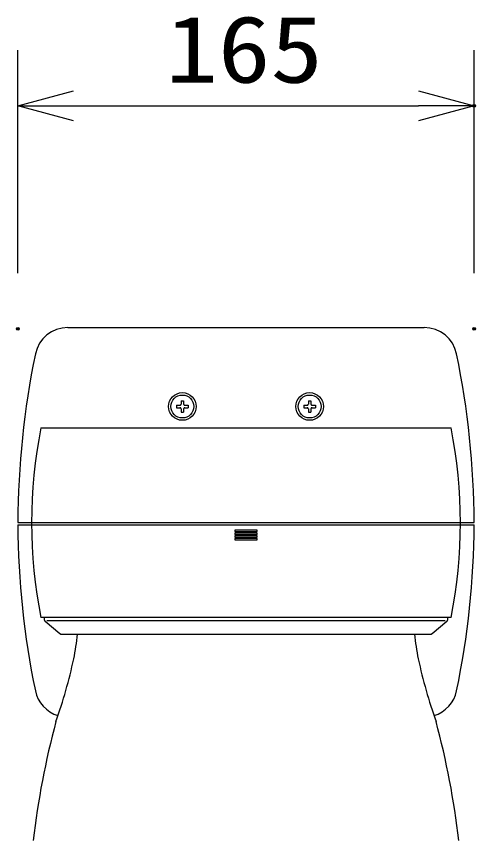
# Model space of a CAD drawing. Units: millimetres, scale not verified. Extents: x -63 to 65, y -57 to 57.
# Drawn here: x -27.59 to -11.13, y 5.55 to 35.11 of the extents above; entities that cross this region are included whole.
import ezdxf
from ezdxf.enums import TextEntityAlignment as Align

# ---------------------------------------------------------------- set-up
doc = ezdxf.new("R2010")
doc.units = ezdxf.units.MM
doc.header["$LTSCALE"] = 0.190236
doc.header["$PDMODE"] = 32
doc.header["$PDSIZE"] = 0.0951
for name, color, linetype in [('0-2_GAIKEI', 1, 'Continuous'), ('0-3_WAKU', 3, 'Continuous'), ('0-4_DEFPOINTS', 7, 'Continuous')]:
    doc.layers.add(name, color=color, linetype=linetype)
doc.styles.add('ＭＳ ゴシック', font='')
doc.styles.get('ＭＳ ゴシック').set_extended_font_data('MS Gothic')

# ---------------------------------------------------------------- blocks, each defined once
blk = doc.blocks.new('_OPEN30')
at = {"layer": '0-4_DEFPOINTS'}
blk.add_line((0, 0), (-1, 0), dxfattribs=at)
blk.add_lwpolyline([(-1, 0.26795), (0, 0), (-1, -0.26795)], dxfattribs=at)

msp = doc.modelspace()

# ---------------------------------------------------------------- linework, layer by layer
at = {"layer": '0-2_GAIKEI', "color": 7}
for p, q in [((-25.7507, 23.9536), (-12.974, 23.9536)), ((-25.7507, 23.9536), (-12.974, 23.9536)), ((-26.7135, 20.3536), (-12.0108, 20.3536)), ((-26.7135, 20.3536), (-12.0108, 20.3536)), ((-12.0108, 13.5486), (-26.7135, 13.5486)), ((-26.6025, 13.5486), (-26.6025, 13.4957)), ((-26.6025, 13.4958), (-26.6025, 13.4957)), ((-26.5682, 13.4212), (-26.5665, 13.4198)), ((-26.5682, 13.4212), (-26.5665, 13.4198)), ((-26.5665, 13.4198), (-26.0348, 12.9764)), ((-26.5665, 13.4198), (-26.0348, 12.9764)), ((-12.6897, 12.9764), (-12.1578, 13.4198)), ((-12.1222, 13.4957), (-12.1222, 13.5486)), ((-12.1222, 13.5485), (-12.1222, 13.5486)), ((-12.1222, 13.4935), (-12.1222, 13.4957)), ((-25.9731, 12.9536), (-25.9713, 12.9536)), ((-25.9731, 12.9536), (-25.9713, 12.9536)), ((-25.9713, 12.9536), (-12.7531, 12.9536)), ((-25.9713, 12.9536), (-12.7531, 12.9536)), ((-12.6911, 12.9753), (-12.6897, 12.9764)), ((-12.6911, 12.9753), (-12.6897, 12.9764))]:
    msp.add_line(p, q, dxfattribs=at)
at = {"layer": '0-2_GAIKEI'}
for p, q in [((-21.6881, 21.3305), (-21.6881, 21.2114)), ((-21.6881, 21.3305), (-21.5988, 21.3305)), ((-21.5988, 21.3305), (-21.5988, 21.2114)), ((-17.1258, 21.3305), (-17.0364, 21.3305)), ((-17.1258, 21.3305), (-17.1258, 21.2114)), ((-17.0364, 21.3305), (-17.0364, 21.2114)), ((-21.8516, 21.1668), (-21.8516, 21.0777)), ((-21.8516, 21.1668), (-21.7326, 21.1668)), ((-21.8516, 21.0777), (-21.7326, 21.0777)), ((-21.7308, 21.0776), (-21.7326, 21.0777)), ((-21.6881, 21.2096), (-21.6881, 21.2114)), ((-21.5988, 21.0349), (-21.5988, 21.0331)), ((-21.5988, 21.0331), (-21.5988, 20.9138)), ((-21.5559, 21.1668), (-21.5541, 21.1668)), ((-21.5541, 21.1668), (-21.4349, 21.1668)), ((-21.5541, 21.0777), (-21.4349, 21.0777)), ((-21.4349, 21.1668), (-21.4349, 21.0777)), ((-17.2894, 21.1668), (-17.2894, 21.0777)), ((-17.2894, 21.1668), (-17.1704, 21.1668)), ((-17.2894, 21.0777), (-17.1704, 21.0777)), ((-17.1685, 21.0776), (-17.1704, 21.0777)), ((-17.1259, 21.2096), (-17.1258, 21.2114)), ((-17.1258, 21.0331), (-17.1258, 20.9138)), ((-17.0364, 21.0349), (-17.0364, 21.0331)), ((-17.0364, 21.0331), (-17.0364, 20.9138)), ((-16.9936, 21.1668), (-16.9918, 21.1668)), ((-16.9918, 21.1668), (-16.8729, 21.1668)), ((-16.9918, 21.0777), (-16.8729, 21.0777)), ((-16.8729, 21.1668), (-16.8729, 21.0777)), ((-17.1258, 20.9138), (-17.0364, 20.9138)), ((-27.5446, 16.9603), (-11.1798, 16.9603)), ((-27.5446, 16.8809), (-11.1798, 16.8809)), ((-26.5032, 13.4494), (-12.2213, 13.4494))]:
    msp.add_line(p, q, dxfattribs=at)
for points in [[(-21.7326, 21.1668), (-21.7308, 21.1668), (-21.7289, 21.1669), (-21.7271, 21.1671), (-21.7254, 21.1673), (-21.7236, 21.1677), (-21.7219, 21.1681), (-21.7202, 21.1685), (-21.7185, 21.169), (-21.7169, 21.1696), (-21.7152, 21.1703), (-21.7137, 21.171), (-21.7121, 21.1718), (-21.7106, 21.1726), (-21.7091, 21.1735), (-21.7077, 21.1744), (-21.7063, 21.1754), (-21.7049, 21.1764), (-21.7036, 21.1775), (-21.7023, 21.1787), (-21.7011, 21.1799), (-21.6999, 21.1811), (-21.6988, 21.1824), (-21.6977, 21.1837), (-21.6966, 21.1851), (-21.6956, 21.1865), (-21.6947, 21.1879), (-21.6938, 21.1894), (-21.693, 21.1909), (-21.6923, 21.1925), (-21.6915, 21.194), (-21.6909, 21.1957), (-21.6903, 21.1973), (-21.6898, 21.199), (-21.6893, 21.2007), (-21.689, 21.2024), (-21.6886, 21.2042), (-21.6884, 21.2059), (-21.6882, 21.2077), (-21.6881, 21.2096)], [(-21.6881, 21.0331), (-21.6881, 21.0349), (-21.6882, 21.0367), (-21.6884, 21.0385), (-21.6886, 21.0403), (-21.689, 21.042), (-21.6893, 21.0438), (-21.6898, 21.0455), (-21.6903, 21.0471), (-21.6909, 21.0488), (-21.6915, 21.0504), (-21.6923, 21.052), (-21.693, 21.0535), (-21.6938, 21.055), (-21.6947, 21.0565), (-21.6956, 21.0579), (-21.6966, 21.0593), (-21.6977, 21.0607), (-21.6988, 21.062), (-21.6999, 21.0633), (-21.7011, 21.0645), (-21.7023, 21.0657), (-21.7036, 21.0669), (-21.7049, 21.068), (-21.7063, 21.069), (-21.7077, 21.07), (-21.7091, 21.0709), (-21.7106, 21.0718), (-21.7121, 21.0727), (-21.7137, 21.0734), (-21.7152, 21.0741), (-21.7169, 21.0748), (-21.7185, 21.0754), (-21.7202, 21.0759), (-21.7219, 21.0764), (-21.7236, 21.0768), (-21.7254, 21.0771), (-21.7271, 21.0773), (-21.7289, 21.0775), (-21.7308, 21.0776)], [(-21.6881, 21.0331), (-21.6881, 20.9138), (-21.5988, 20.9138)], [(-21.5988, 21.2114), (-21.5988, 21.2096), (-21.5986, 21.2077), (-21.5985, 21.2059), (-21.5982, 21.2042), (-21.5979, 21.2024), (-21.5975, 21.2007), (-21.597, 21.199), (-21.5965, 21.1973), (-21.5959, 21.1957), (-21.5953, 21.194), (-21.5946, 21.1925), (-21.5938, 21.1909), (-21.593, 21.1894), (-21.5921, 21.1879), (-21.5911, 21.1865), (-21.5902, 21.1851), (-21.5891, 21.1837), (-21.588, 21.1824), (-21.5869, 21.1811), (-21.5857, 21.1799), (-21.5844, 21.1787), (-21.5832, 21.1775), (-21.5818, 21.1764), (-21.5805, 21.1754), (-21.5791, 21.1744), (-21.5776, 21.1735), (-21.5761, 21.1726), (-21.5746, 21.1718), (-21.5731, 21.171), (-21.5715, 21.1703), (-21.5698, 21.1696), (-21.5682, 21.169), (-21.5665, 21.1685), (-21.5648, 21.1681), (-21.5631, 21.1677), (-21.5613, 21.1673), (-21.5595, 21.1671), (-21.5577, 21.1669), (-21.5559, 21.1668)], [(-21.5541, 21.0777), (-21.5559, 21.0776), (-21.5577, 21.0775), (-21.5595, 21.0773), (-21.5613, 21.0771), (-21.5631, 21.0768), (-21.5648, 21.0764), (-21.5665, 21.0759), (-21.5682, 21.0754), (-21.5698, 21.0748), (-21.5715, 21.0741), (-21.5731, 21.0734), (-21.5746, 21.0727), (-21.5761, 21.0718), (-21.5776, 21.0709), (-21.5791, 21.07), (-21.5805, 21.069), (-21.5818, 21.068), (-21.5832, 21.0669), (-21.5844, 21.0657), (-21.5857, 21.0645), (-21.5869, 21.0633), (-21.588, 21.062), (-21.5891, 21.0607), (-21.5902, 21.0593), (-21.5911, 21.0579), (-21.5921, 21.0565), (-21.593, 21.055), (-21.5938, 21.0535), (-21.5946, 21.052), (-21.5953, 21.0504), (-21.5959, 21.0488), (-21.5965, 21.0471), (-21.597, 21.0455), (-21.5975, 21.0438), (-21.5979, 21.042), (-21.5982, 21.0403), (-21.5985, 21.0385), (-21.5986, 21.0367), (-21.5988, 21.0349)], [(-17.1704, 21.1668), (-17.1685, 21.1668), (-17.1667, 21.1669), (-17.1649, 21.1671), (-17.1631, 21.1673), (-17.1614, 21.1677), (-17.1596, 21.1681), (-17.1579, 21.1685), (-17.1562, 21.169), (-17.1546, 21.1696), (-17.153, 21.1703), (-17.1514, 21.171), (-17.1498, 21.1718), (-17.1483, 21.1726), (-17.1469, 21.1735), (-17.1454, 21.1744), (-17.144, 21.1754), (-17.1426, 21.1764), (-17.1413, 21.1775), (-17.1401, 21.1787), (-17.1388, 21.1799), (-17.1376, 21.1811), (-17.1365, 21.1824), (-17.1354, 21.1837), (-17.1344, 21.1851), (-17.1334, 21.1865), (-17.1325, 21.1879), (-17.1316, 21.1894), (-17.1308, 21.1909), (-17.13, 21.1925), (-17.1293, 21.194), (-17.1287, 21.1957), (-17.1281, 21.1973), (-17.1276, 21.199), (-17.1271, 21.2007), (-17.1267, 21.2024), (-17.1264, 21.2042), (-17.1262, 21.2059), (-17.126, 21.2077), (-17.1259, 21.2096)], [(-17.1258, 21.0331), (-17.1259, 21.0349), (-17.126, 21.0367), (-17.1262, 21.0385), (-17.1264, 21.0403), (-17.1267, 21.042), (-17.1271, 21.0438), (-17.1276, 21.0455), (-17.1281, 21.0471), (-17.1287, 21.0488), (-17.1293, 21.0504), (-17.13, 21.052), (-17.1308, 21.0535), (-17.1316, 21.055), (-17.1325, 21.0565), (-17.1334, 21.0579), (-17.1344, 21.0593), (-17.1354, 21.0607), (-17.1365, 21.062), (-17.1376, 21.0633), (-17.1388, 21.0645), (-17.1401, 21.0657), (-17.1413, 21.0669), (-17.1426, 21.068), (-17.144, 21.069), (-17.1454, 21.07), (-17.1469, 21.0709), (-17.1483, 21.0718), (-17.1498, 21.0727), (-17.1514, 21.0734), (-17.153, 21.0741), (-17.1546, 21.0748), (-17.1562, 21.0754), (-17.1579, 21.0759), (-17.1596, 21.0764), (-17.1614, 21.0768), (-17.1631, 21.0771), (-17.1649, 21.0773), (-17.1667, 21.0775), (-17.1685, 21.0776)], [(-17.0364, 21.2114), (-17.0364, 21.2096), (-17.0363, 21.2077), (-17.0361, 21.2059), (-17.0358, 21.2042), (-17.0355, 21.2024), (-17.0351, 21.2007), (-17.0347, 21.199), (-17.0341, 21.1973), (-17.0336, 21.1957), (-17.0329, 21.194), (-17.0322, 21.1925), (-17.0314, 21.1909), (-17.0306, 21.1894), (-17.0297, 21.1879), (-17.0288, 21.1865), (-17.0278, 21.1851), (-17.0268, 21.1837), (-17.0257, 21.1824), (-17.0246, 21.1811), (-17.0234, 21.1799), (-17.0221, 21.1787), (-17.0209, 21.1775), (-17.0195, 21.1764), (-17.0182, 21.1754), (-17.0168, 21.1744), (-17.0153, 21.1735), (-17.0138, 21.1726), (-17.0123, 21.1718), (-17.0108, 21.171), (-17.0092, 21.1703), (-17.0076, 21.1696), (-17.0059, 21.169), (-17.0042, 21.1685), (-17.0025, 21.1681), (-17.0008, 21.1677), (-16.999, 21.1673), (-16.9972, 21.1671), (-16.9954, 21.1669), (-16.9936, 21.1668)], [(-16.9918, 21.0777), (-16.9936, 21.0776), (-16.9954, 21.0775), (-16.9972, 21.0773), (-16.999, 21.0771), (-17.0008, 21.0768), (-17.0025, 21.0764), (-17.0042, 21.0759), (-17.0059, 21.0754), (-17.0076, 21.0748), (-17.0092, 21.0741), (-17.0108, 21.0734), (-17.0123, 21.0727), (-17.0138, 21.0718), (-17.0153, 21.0709), (-17.0168, 21.07), (-17.0182, 21.069), (-17.0195, 21.068), (-17.0209, 21.0669), (-17.0221, 21.0657), (-17.0234, 21.0645), (-17.0246, 21.0633), (-17.0257, 21.062), (-17.0268, 21.0607), (-17.0278, 21.0593), (-17.0288, 21.0579), (-17.0297, 21.0565), (-17.0306, 21.055), (-17.0314, 21.0535), (-17.0322, 21.052), (-17.0329, 21.0504), (-17.0336, 21.0488), (-17.0341, 21.0471), (-17.0347, 21.0455), (-17.0351, 21.0438), (-17.0355, 21.042), (-17.0358, 21.0403), (-17.0361, 21.0385), (-17.0363, 21.0367), (-17.0364, 21.0349)]]:
    msp.add_lwpolyline(points, dxfattribs=at)
for points in [[(-19.759, 16.6328), (-18.9654, 16.6328), (-18.9654, 16.6824), (-19.759, 16.6824)], [(-19.759, 16.5338), (-18.9654, 16.5338), (-18.9654, 16.5833), (-19.759, 16.5833)], [(-19.759, 16.4345), (-18.9654, 16.4345), (-18.9654, 16.484), (-19.759, 16.484)], [(-19.759, 16.3354), (-18.9654, 16.3354), (-18.9654, 16.3849), (-19.759, 16.3849)]]:
    msp.add_lwpolyline(points, close=True, dxfattribs=at)
at = {"layer": '0-2_GAIKEI', "color": 7}
for points in [[(-26.6025, 13.5486), (-26.6025, 13.5485), (-26.6025, 13.5482), (-26.6025, 13.5477), (-26.6025, 13.5471), (-26.6025, 13.5463), (-26.6025, 13.5453), (-26.6025, 13.5443), (-26.6025, 13.5431), (-26.6025, 13.5417), (-26.6025, 13.5403), (-26.6025, 13.5388), (-26.6025, 13.5371), (-26.6025, 13.5354), (-26.6025, 13.5337), (-26.6025, 13.5318), (-26.6025, 13.5299), (-26.6025, 13.528), (-26.6025, 13.5261), (-26.6025, 13.5241), (-26.6025, 13.5221), (-26.6025, 13.5201), (-26.6025, 13.5182), (-26.6025, 13.5162), (-26.6025, 13.5143), (-26.6025, 13.5124), (-26.6025, 13.5106), (-26.6025, 13.5088), (-26.6025, 13.5071), (-26.6025, 13.5055), (-26.6025, 13.504), (-26.6025, 13.5025), (-26.6025, 13.5012), (-26.6025, 13.5), (-26.6025, 13.4989), (-26.6025, 13.498), (-26.6025, 13.4972), (-26.6025, 13.4965), (-26.6025, 13.4961), (-26.6025, 13.4958)], [(-26.6025, 13.4957), (-26.6024, 13.4935), (-26.6024, 13.4913), (-26.6022, 13.4891), (-26.6021, 13.4869), (-26.6018, 13.4847), (-26.6016, 13.4826), (-26.6013, 13.4804), (-26.6009, 13.4783), (-26.6005, 13.4762), (-26.6, 13.474), (-26.5995, 13.4719), (-26.599, 13.4699), (-26.5984, 13.4678), (-26.5977, 13.4657), (-26.597, 13.4637), (-26.5963, 13.4617), (-26.5955, 13.4596), (-26.5947, 13.4577), (-26.5939, 13.4557), (-26.593, 13.4537), (-26.592, 13.4518), (-26.591, 13.4499), (-26.59, 13.448), (-26.5889, 13.4461), (-26.5878, 13.4443), (-26.5867, 13.4425), (-26.5855, 13.4407), (-26.5842, 13.4389), (-26.583, 13.4371), (-26.5816, 13.4354), (-26.5803, 13.4337), (-26.5789, 13.4321), (-26.5775, 13.4304), (-26.576, 13.4288), (-26.5745, 13.4272), (-26.573, 13.4257), (-26.5714, 13.4242), (-26.5698, 13.4227), (-26.5682, 13.4212)], [(-26.6025, 13.4957), (-26.6024, 13.4935), (-26.6024, 13.4913), (-26.6022, 13.4891), (-26.6021, 13.4869), (-26.6018, 13.4847), (-26.6016, 13.4826), (-26.6013, 13.4804), (-26.6009, 13.4783), (-26.6005, 13.4762), (-26.6, 13.474), (-26.5995, 13.4719), (-26.599, 13.4699), (-26.5984, 13.4678), (-26.5977, 13.4657), (-26.597, 13.4637), (-26.5963, 13.4617), (-26.5955, 13.4596), (-26.5947, 13.4577), (-26.5939, 13.4557), (-26.593, 13.4537), (-26.592, 13.4518), (-26.591, 13.4499), (-26.59, 13.448), (-26.5889, 13.4461), (-26.5878, 13.4443), (-26.5867, 13.4425), (-26.5855, 13.4407), (-26.5842, 13.4389), (-26.583, 13.4371), (-26.5816, 13.4354), (-26.5803, 13.4337), (-26.5789, 13.4321), (-26.5775, 13.4304), (-26.576, 13.4288), (-26.5745, 13.4272), (-26.573, 13.4257), (-26.5714, 13.4242), (-26.5698, 13.4227), (-26.5682, 13.4212)], [(-12.6897, 12.9764), (-12.1578, 13.4198), (-12.1561, 13.4212), (-12.1545, 13.4227), (-12.1529, 13.4242), (-12.1513, 13.4257), (-12.1498, 13.4272), (-12.1483, 13.4288), (-12.1468, 13.4304), (-12.1454, 13.4321), (-12.144, 13.4337), (-12.1427, 13.4354), (-12.1414, 13.4371), (-12.1401, 13.4389), (-12.1389, 13.4407), (-12.1377, 13.4425), (-12.1366, 13.4443), (-12.1355, 13.4461), (-12.1344, 13.448), (-12.1334, 13.4499), (-12.1324, 13.4518), (-12.1315, 13.4537), (-12.1306, 13.4557), (-12.1298, 13.4577), (-12.129, 13.4596), (-12.1282, 13.4617), (-12.1275, 13.4637), (-12.1268, 13.4657), (-12.1262, 13.4678), (-12.1256, 13.4699), (-12.125, 13.4719), (-12.1246, 13.474), (-12.1241, 13.4762), (-12.1237, 13.4783), (-12.1233, 13.4804), (-12.123, 13.4826), (-12.1228, 13.4847), (-12.1226, 13.4869), (-12.1224, 13.4891), (-12.1223, 13.4913)], [(-12.1578, 13.4198), (-12.1561, 13.4212), (-12.1545, 13.4227), (-12.1529, 13.4242), (-12.1513, 13.4257), (-12.1498, 13.4272), (-12.1483, 13.4288), (-12.1468, 13.4304), (-12.1454, 13.4321), (-12.144, 13.4337), (-12.1427, 13.4354), (-12.1414, 13.4371), (-12.1401, 13.4389), (-12.1389, 13.4407), (-12.1377, 13.4425), (-12.1366, 13.4443), (-12.1355, 13.4461), (-12.1344, 13.448), (-12.1334, 13.4499), (-12.1324, 13.4518), (-12.1315, 13.4537), (-12.1306, 13.4557), (-12.1298, 13.4577), (-12.129, 13.4596), (-12.1282, 13.4617), (-12.1275, 13.4637), (-12.1268, 13.4657), (-12.1262, 13.4678), (-12.1256, 13.4699), (-12.125, 13.4719), (-12.1246, 13.474), (-12.1241, 13.4762), (-12.1237, 13.4783), (-12.1233, 13.4804), (-12.123, 13.4826), (-12.1228, 13.4847), (-12.1226, 13.4869), (-12.1224, 13.4891), (-12.1223, 13.4913), (-12.1222, 13.4935)], [(-12.1223, 13.4913), (-12.1222, 13.4935), (-12.1222, 13.4957)], [(-12.1222, 13.4957), (-12.1222, 13.4958), (-12.1222, 13.4961), (-12.1222, 13.4965), (-12.1222, 13.4972), (-12.1222, 13.498), (-12.1222, 13.4989), (-12.1222, 13.5), (-12.1222, 13.5012), (-12.1222, 13.5025), (-12.1222, 13.504), (-12.1222, 13.5055), (-12.1222, 13.5071), (-12.1222, 13.5088), (-12.1222, 13.5106), (-12.1222, 13.5124), (-12.1222, 13.5143), (-12.1222, 13.5162), (-12.1222, 13.5182), (-12.1222, 13.5201), (-12.1222, 13.5221), (-12.1222, 13.5241), (-12.1222, 13.5261), (-12.1222, 13.528), (-12.1222, 13.5299), (-12.1222, 13.5318), (-12.1222, 13.5337), (-12.1222, 13.5354), (-12.1222, 13.5371), (-12.1222, 13.5388), (-12.1222, 13.5403), (-12.1222, 13.5417), (-12.1222, 13.5431), (-12.1222, 13.5443), (-12.1222, 13.5453), (-12.1222, 13.5463), (-12.1222, 13.5471), (-12.1222, 13.5477), (-12.1222, 13.5482), (-12.1222, 13.5485)], [(-26.0348, 12.9764), (-26.0335, 12.9753), (-26.0321, 12.9742), (-26.0308, 12.9732), (-26.0294, 12.9722), (-26.028, 12.9712), (-26.0266, 12.9702), (-26.0251, 12.9693), (-26.0237, 12.9683), (-26.0222, 12.9675), (-26.0207, 12.9666), (-26.0192, 12.9658), (-26.0177, 12.965), (-26.0162, 12.9642), (-26.0146, 12.9634), (-26.0131, 12.9627), (-26.0115, 12.962), (-26.0099, 12.9613), (-26.0083, 12.9607), (-26.0067, 12.96), (-26.0051, 12.9595), (-26.0035, 12.9589), (-26.0019, 12.9583), (-26.0002, 12.9578), (-25.9986, 12.9574), (-25.9969, 12.9569), (-25.9953, 12.9565), (-25.9936, 12.9561), (-25.9919, 12.9557), (-25.9902, 12.9554), (-25.9885, 12.9551), (-25.9868, 12.9548), (-25.9851, 12.9545), (-25.9834, 12.9543), (-25.9817, 12.9541), (-25.98, 12.954), (-25.9783, 12.9538), (-25.9765, 12.9537), (-25.9748, 12.9536), (-25.9731, 12.9536)], [(-26.0348, 12.9764), (-26.0335, 12.9753), (-26.0321, 12.9742), (-26.0308, 12.9732), (-26.0294, 12.9722), (-26.028, 12.9712), (-26.0266, 12.9702), (-26.0251, 12.9693), (-26.0237, 12.9683), (-26.0222, 12.9675), (-26.0207, 12.9666), (-26.0192, 12.9658), (-26.0177, 12.965), (-26.0162, 12.9642), (-26.0146, 12.9634), (-26.0131, 12.9627), (-26.0115, 12.962), (-26.0099, 12.9613), (-26.0083, 12.9607), (-26.0067, 12.96), (-26.0051, 12.9595), (-26.0035, 12.9589), (-26.0019, 12.9583), (-26.0002, 12.9578), (-25.9986, 12.9574), (-25.9969, 12.9569), (-25.9953, 12.9565), (-25.9936, 12.9561), (-25.9919, 12.9557), (-25.9902, 12.9554), (-25.9885, 12.9551), (-25.9868, 12.9548), (-25.9851, 12.9545), (-25.9834, 12.9543), (-25.9817, 12.9541), (-25.98, 12.954), (-25.9783, 12.9538), (-25.9765, 12.9537), (-25.9748, 12.9536), (-25.9731, 12.9536)], [(-12.7531, 12.9536), (-12.7514, 12.9536), (-12.7496, 12.9536), (-12.7479, 12.9537), (-12.7462, 12.9538), (-12.7445, 12.954), (-12.7427, 12.9541), (-12.741, 12.9543), (-12.7393, 12.9545), (-12.7376, 12.9548), (-12.7359, 12.9551), (-12.7342, 12.9554), (-12.7325, 12.9557), (-12.7309, 12.9561), (-12.7292, 12.9565), (-12.7275, 12.9569), (-12.7259, 12.9574), (-12.7242, 12.9578), (-12.7226, 12.9583), (-12.721, 12.9589), (-12.7194, 12.9595), (-12.7178, 12.96), (-12.7162, 12.9607), (-12.7146, 12.9613), (-12.713, 12.962), (-12.7115, 12.9627), (-12.7099, 12.9634), (-12.7084, 12.9642), (-12.7068, 12.965), (-12.7053, 12.9658), (-12.7038, 12.9666), (-12.7024, 12.9675), (-12.7009, 12.9683), (-12.6994, 12.9693), (-12.698, 12.9702), (-12.6966, 12.9712), (-12.6952, 12.9722), (-12.6938, 12.9732), (-12.6924, 12.9742), (-12.6911, 12.9753)], [(-12.7531, 12.9536), (-12.7514, 12.9536), (-12.7496, 12.9536), (-12.7479, 12.9537), (-12.7462, 12.9538), (-12.7445, 12.954), (-12.7427, 12.9541), (-12.741, 12.9543), (-12.7393, 12.9545), (-12.7376, 12.9548), (-12.7359, 12.9551), (-12.7342, 12.9554), (-12.7325, 12.9557), (-12.7309, 12.9561), (-12.7292, 12.9565), (-12.7275, 12.9569), (-12.7259, 12.9574), (-12.7242, 12.9578), (-12.7226, 12.9583), (-12.721, 12.9589), (-12.7194, 12.9595), (-12.7178, 12.96), (-12.7162, 12.9607), (-12.7146, 12.9613), (-12.713, 12.962), (-12.7115, 12.9627), (-12.7099, 12.9634), (-12.7084, 12.9642), (-12.7068, 12.965), (-12.7053, 12.9658), (-12.7038, 12.9666), (-12.7024, 12.9675), (-12.7009, 12.9683), (-12.6994, 12.9693), (-12.698, 12.9702), (-12.6966, 12.9712), (-12.6952, 12.9722), (-12.6938, 12.9732), (-12.6924, 12.9742), (-12.6911, 12.9753)]]:
    msp.add_lwpolyline(points, dxfattribs=at)
at = {"layer": '0-2_GAIKEI'}
for centre, radius in [((-21.6433, 21.1222), 0.4959), ((-17.0811, 21.1222), 0.4958), ((-21.6433, 21.1222), 0.4116), ((-17.0812, 21.1222), 0.4117)]:
    msp.add_circle(centre, radius, dxfattribs=at)
at = {"layer": '0-2_GAIKEI', "color": 7}
for centre, radius, start, end in [((-25.7508, 22.7636), 1.19, 89.99181, 168.19495), ((-12.9738, 22.7636), 1.19, 11.80505, 90.00819), ((3.1202, 16.8257), 30.6654, 168.37108, 179.74856), ((-41.8449, 16.8257), 30.6654, 0.25144, 11.62892), ((-9.6201, 16.9511), 17.4287, 168.74213, 191.25787), ((-29.1041, 16.9511), 17.4287, 348.74213, 11.25787), ((2.2183, 17.0136), 29.7634, 180.25545, 191.80443), ((-40.9429, 17.0136), 29.7634, 348.19557, 359.74455), ((-33.3661, 13.7494), 8.004, 347.90304, 354.2938), ((-5.3584, 13.7494), 8.004, 185.7062, 192.09696), ((-43.0937, 15.8311), 17.952, 340.44142, 347.91306), ((4.3693, 15.8311), 17.952, 192.08694, 199.55858), ((-25.7503, 11.1682), 1.1905, 191.79238, 252.67264), ((-12.9743, 11.1682), 1.1905, 287.32736, 348.20762), ((2.742, 2.078), 29.9383, 165.01052, 173.33426), ((-41.4664, 2.078), 29.9383, 6.66574, 14.98948)]:
    msp.add_arc(centre, radius, start, end, dxfattribs=at)
at = {"layer": '0-3_WAKU'}
for p, q in [((-27.5446, 25.9042), (-27.5446, 33.9042)), ((-11.1798, 25.9042), (-11.1798, 33.9042)), ((-25.5446, 31.9042), (-13.1798, 31.9042))]:
    msp.add_line(p, q, dxfattribs=at)
at = {"layer": '0-4_DEFPOINTS'}
for p in [(-11.1798, 31.9042), (-27.5446, 23.9042), (-11.1798, 23.9042)]:
    msp.add_point(p, dxfattribs=at)

# ---------------------------------------------------------------- block references
at = {"layer": '0-3_WAKU', "xscale": 2, "yscale": 2, "rotation": 180}
msp.add_blockref('_OPEN30', (-27.5446, 31.9042), dxfattribs=at)
at = {"layer": '0-3_WAKU', "xscale": 2, "yscale": 2}
msp.add_blockref('_OPEN30', (-11.1798, 31.9042), dxfattribs=at)

# ---------------------------------------------------------------- texts
at = {"layer": '0-3_WAKU', "style": 'ＭＳ ゴシック', "width": 1.15}
msp.add_text('165', height=2.406, dxfattribs=at).set_placement((-22.2493, 32.0137), align=Align.BOTTOM_LEFT)

doc.saveas('drawing.dxf')
